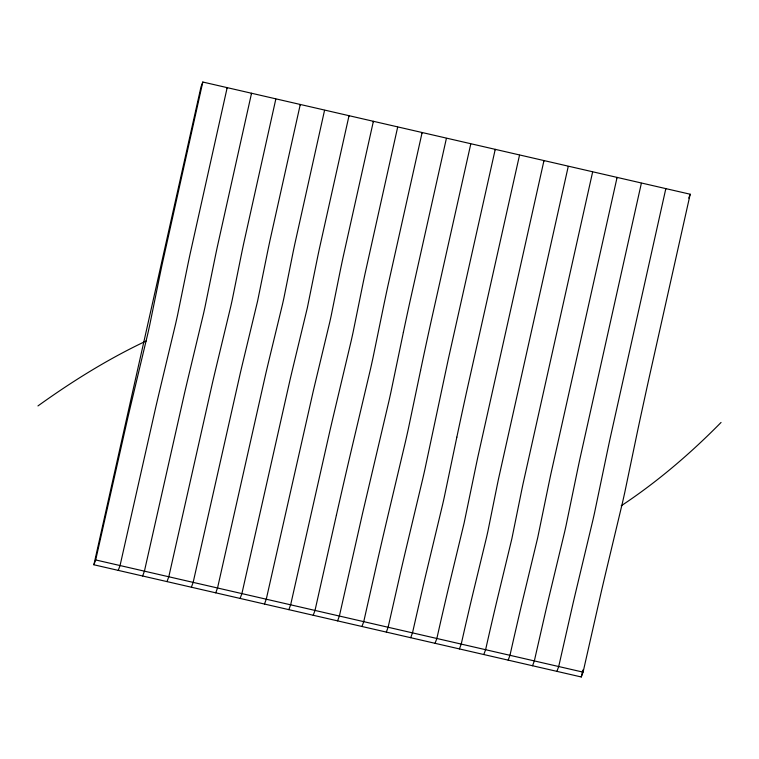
<?xml version="1.0" encoding="UTF-8"?>
<svg xmlns="http://www.w3.org/2000/svg" width="759" height="759" viewBox="0 0 759 759"><rect width="100%" height="100%" fill="white"/><g stroke="black" fill="none" stroke-linecap="round" stroke-linejoin="round"><path stroke-width="1.14" d="M403.371 332.357L390.894 392.299A59.259 1.641 -77 0 1 388.95 401.046L362.603 513.169L339.387 616.042L337.575 620.871M420.59 370.373L408.342 428.844A63.547 1.755 -77 0 1 405.353 442.146L388.75 512.259A163.508 4.516 -77 0 0 376.787 563.766L363.751 621.649L361.948 626.488M456.833 437.184L444.205 497.534A42.58 1.176 -77 0 1 442.696 504.242L425.59 575.683A101.402 2.799 -77 0 0 423.351 585.208L412.498 632.873L410.685 637.702M93.879 564.772L201.002 86.858L202.805 82.029L690.197 194.228L649.666 375.307A303.23 8.377 -77 0 0 646.801 388.276L640.359 417.915A156.838 4.336 -77 0 0 635.644 440.277L624.79 492.344A51.147 1.414 -77 0 1 622.295 503.464L607.058 567.239A126.222 3.491 -77 0 0 601.413 591.204L583.083 672.142L581.28 676.971L93.879 564.772L95.691 559.943L127.55 418.892A124.59 3.444 -77 0 1 132.664 397.251L147.806 333.713A39.487 1.091 -77 0 0 149.732 325.004L159.646 276.342A108.613 2.998 -77 0 1 162.189 264.208L202.805 82.029M581.28 676.971L582.836 670.026M336.408 515.114L315.013 610.435L313.211 615.264M226.837 88.547L227.178 87.636L190.016 254.369A102.237 2.827 -77 0 0 187.89 264.483L177.54 315.222A36.679 1.015 -77 0 1 175.566 324.046L160.899 385.42A120.415 3.33 -77 0 0 155.813 407.004L120.055 565.55L118.252 570.389M251.314 93.85L251.542 93.243L217.321 246.808A96.412 2.666 -77 0 0 215.613 254.929L204.892 307.518A32.941 0.911 -77 0 1 203.403 314.169L189.209 373.409A110.52 3.055 -77 0 0 184.655 392.669L144.428 571.166L142.626 575.996M275.802 99.154L243.677 243.554A89.553 2.476 -77 0 0 241.172 255.584L232.226 299.89A29.573 0.816 -77 0 1 230.755 306.494L217.643 361.056A101.934 2.818 -77 0 0 212.473 382.868L168.802 576.774L166.989 581.603M300.061 105.074L300.279 104.467L269.957 240.508A86.83 2.4 -77 0 0 267.424 252.605L257.614 301L242.093 365.553A89.761 2.476 -77 0 0 240.385 372.792L193.165 582.381L191.363 587.219M324.539 110.378L294.853 243.848A82.769 2.286 -77 0 0 293.154 251.931L283.942 297.832A24.933 0.693 -77 0 1 282.471 304.425L269.103 359.671A85.074 2.353 -77 0 0 265.65 374.244L217.539 587.997L215.727 592.826M348.798 116.288L349.026 115.691L319.216 249.464A83.139 2.296 -77 0 0 317.518 257.567L307.348 307.793L293.543 365.098A86.725 2.4 -77 0 0 290.08 379.671L241.903 593.604L240.1 598.434M373.162 121.895L373.39 121.298L343.049 257.396A89.154 2.467 -77 0 0 340.089 271.513L331.19 315.697A29.753 0.825 -77 0 1 329.729 322.281L315.564 381.435A108.708 3.008 -77 0 0 313.258 391.132L266.276 599.212L264.474 604.041M397.65 127.208L365.022 273.847A97.01 2.685 -77 0 0 362.897 283.97L353.049 332.47A38.462 1.063 -77 0 1 351.123 341.152L335.601 406.606A149.276 4.127 -77 0 0 329.985 430.486L290.65 604.819L288.837 609.657M421.909 133.119L422.127 132.512L387.773 286.447A117.455 3.245 -77 0 0 383.447 306.892L372.944 358.011A50.559 1.395 -77 0 1 370.534 368.893L352.366 445.827A179.817 4.971 -77 0 0 344.159 481.083L343.628 483.379A263.259 7.277 -77 0 0 336.408 515.105M446.387 138.432L409.566 303.372A143.831 3.975 -77 0 0 403.361 332.385M470.76 144.039L431.34 320.355A178.868 4.943 -77 0 0 420.552 370.525M495.01 149.95L495.238 149.343L448.36 358.931L424.803 469.793A54.762 1.509 -77 0 1 422.754 478.815L405.287 552.125A124.912 3.453 -77 0 0 400.866 571.024L388.124 627.266L386.322 632.095M519.498 155.253L466.747 391.16A228.573 6.319 -77 0 0 463.939 403.997L461.652 414.556A164.286 4.535 -77 0 0 456.833 437.203M543.757 161.164L543.975 160.566L477.8 457.203A128.157 3.539 -77 0 0 474.033 475.248L464.11 523.065L449.736 582.77A88.272 2.438 -77 0 0 446.292 597.324L441.444 618.243A151.307 4.184 -77 0 0 436.861 638.48L435.059 643.309M568.235 166.477L498.578 478.616A89.647 2.476 -77 0 0 497.316 484.669L487.971 530.921A25.597 0.712 -77 0 1 486.491 537.533L473.113 592.836A84.23 2.324 -77 0 0 469.65 607.399L465.855 623.746A132.948 3.672 -77 0 0 461.235 644.087L459.423 648.926M592.608 172.084L522.96 484.204A87.883 2.429 -77 0 0 521.708 490.21L511.87 538.691L497.449 598.528A84.695 2.343 -77 0 0 494.005 613.063L490.219 629.382A135.519 3.748 -77 0 0 485.608 649.704L483.796 654.533M616.868 177.995L617.086 177.397L550.797 474.337A109.761 3.036 -77 0 0 547.865 488.379L537.714 537.676L522.771 599.809A88.272 2.438 -77 0 0 519.906 611.896L514.023 637.389A164.342 4.545 -77 0 0 509.972 655.311L508.169 660.14M641.346 183.308L579.677 459.907A128.186 3.539 -77 0 0 577.115 472.079L566.053 525.598A36.347 1.006 -77 0 1 564.554 532.268L549.099 596.64A99.913 2.761 -77 0 0 545.712 611.023L534.345 660.918L532.533 665.757M665.491 189.522L665.833 188.612L609.989 438.987A145.728 4.023 -77 0 0 606.963 453.303L594.401 513.482A43.14 1.195 -77 0 1 592.883 520.19L575.863 591.413A110.738 3.055 -77 0 0 573.064 603.32L558.709 666.535L556.907 671.364M688.755 198.09L690.197 194.228M721.05 422.459C690.605 453.389 657.446 481.823 621.213 505.798M37.95 405.932C72.162 381.341 108.11 358.96 146.24 340.962M95.691 559.943L583.083 672.142"/></g></svg>
